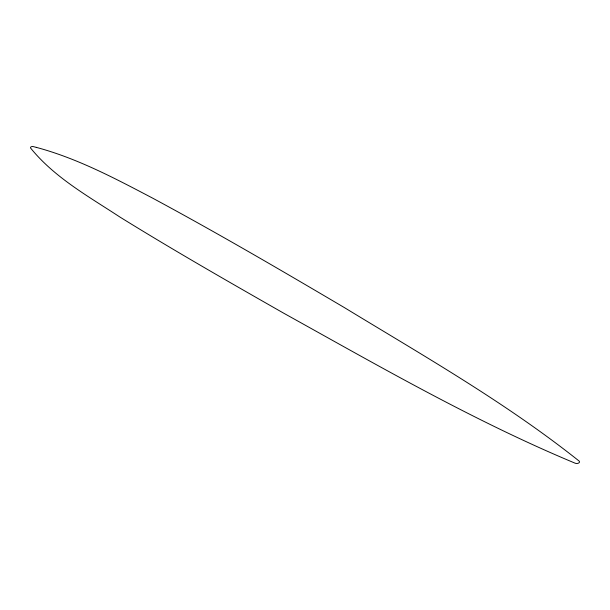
<?xml version="1.0" encoding="UTF-8"?>
<svg xmlns="http://www.w3.org/2000/svg" width="610" height="610" viewBox="0 0 610 610"><rect width="100%" height="100%" fill="white"/><g stroke="black" fill="none" stroke-linecap="round" stroke-linejoin="round"><path stroke-width="0.91" d="M36.287 147.361L33.298 146.606A2.013 1.167 0 0 0 31.087 146.857A2.013 1.167 0 0 0 30.66 148.131C54.549 177.609 88.488 196.389 119.751 216.939C173.713 250.374 228.826 281.896 283.963 313.342C379.351 366.305 474.237 421.159 575.131 463.188A2.776 1.601 0 0 0 578.692 463.013A2.776 1.601 0 0 0 578.997 460.962C505.827 402.752 424.293 356.248 344.627 307.737C281.096 270.268 217.412 233.02 152.47 198.052C115.069 178.425 77.31 158.348 36.287 147.361"/></g></svg>
